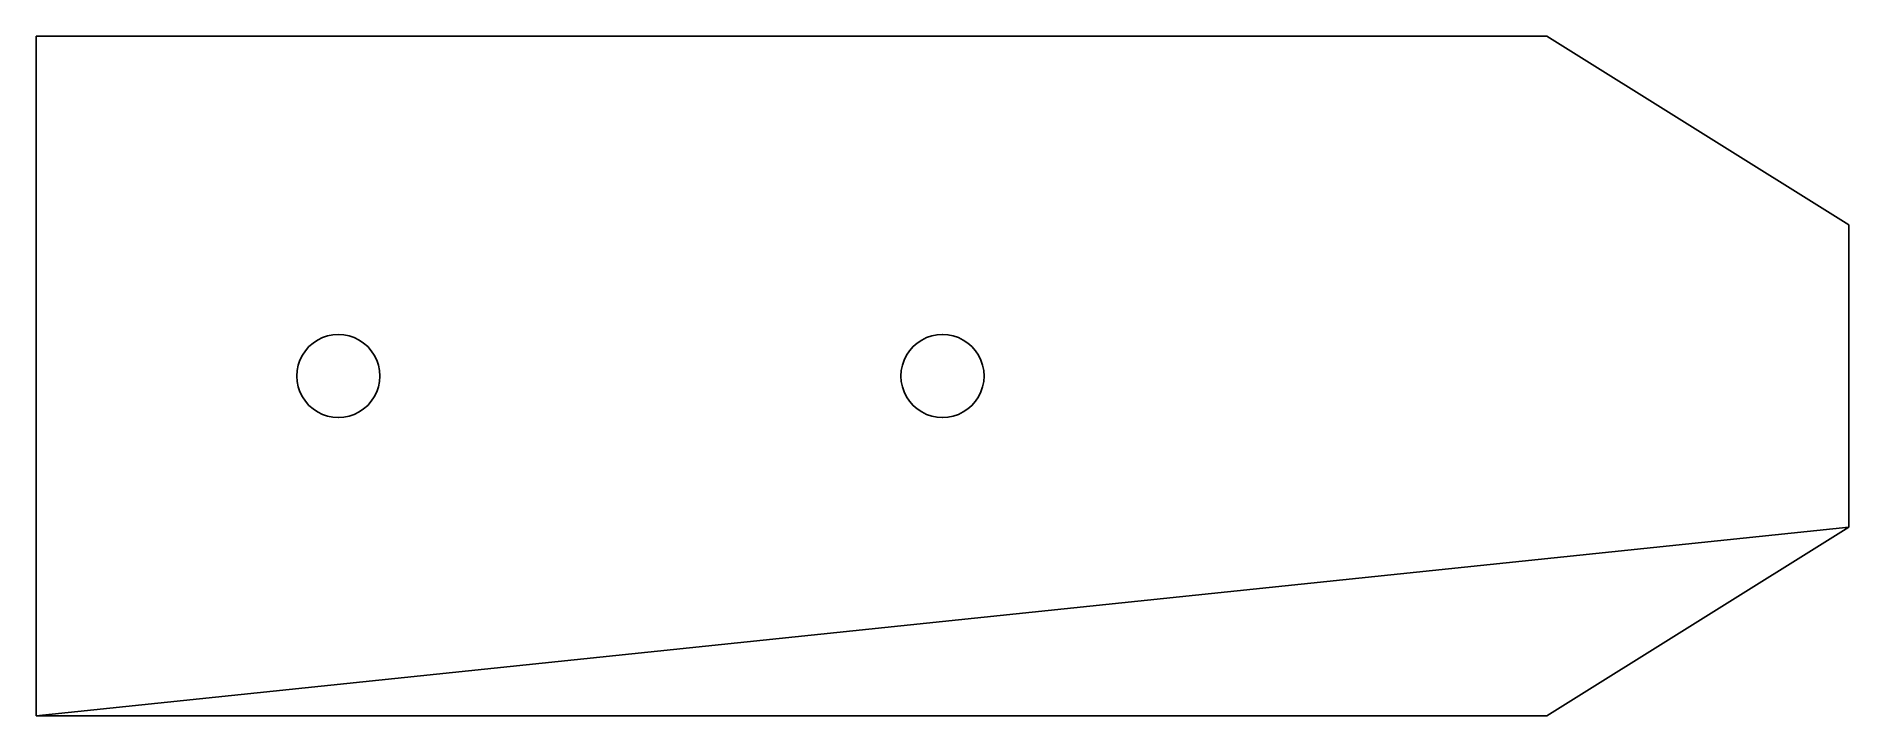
# Model space of a CAD drawing. Header units: millimetres. Extents: x 225 to 345, y 162 to 206.
import ezdxf

# ---------------------------------------------------------------- set-up
doc = ezdxf.new("R2010")
doc.units = ezdxf.units.MM
doc.layers.add('FORK_RH', color=7, linetype='CONTINUOUS')

msp = doc.modelspace()

# ---------------------------------------------------------------- linework, layer by layer
at = {"layer": 'FORK_RH'}
for points in [[(325, 206.5, -6), (225, 206.5, -6), (225, 206.5)], [(325, 206.5, -6), (225, 206.5), (325, 206.5)], [(225, 206.5, -6), (225, 161.5, -6), (225, 161.5)], [(225, 206.5, -6), (225, 161.5), (225, 206.5)], [(345, 194, -6), (325, 206.5, -6), (325, 206.5)], [(345, 194, -6), (325, 206.5), (345, 194)], [(345, 174, -6), (345, 194, -6), (345, 194)], [(345, 174, -6), (345, 194), (345, 174)], [(243.0555, 185.9445, -6), (243.3259, 186.1817, -6), (243.3259, 186.1817)], [(243.0555, 185.9445, -6), (243.3259, 186.1817), (243.0555, 185.9445)], [(243.3259, 186.1817, -6), (243.625, 186.3816, -6), (243.625, 186.3816)], [(243.3259, 186.1817, -6), (243.625, 186.3816), (243.3259, 186.1817)], [(243.625, 186.3816, -6), (243.9476, 186.5407, -6), (243.9476, 186.5407)], [(243.625, 186.3816, -6), (243.9476, 186.5407), (243.625, 186.3816)], [(243.9476, 186.5407, -6), (244.2883, 186.6563, -6), (244.2883, 186.6563)], [(243.9476, 186.5407, -6), (244.2883, 186.6563), (243.9476, 186.5407)], [(244.2883, 186.6563, -6), (244.6411, 186.7265, -6), (244.6411, 186.7265)], [(244.2883, 186.6563, -6), (244.6411, 186.7265), (244.2883, 186.6563)], [(244.6411, 186.7265, -6), (245, 186.75, -6), (245, 186.75)], [(244.6411, 186.7265, -6), (245, 186.75), (244.6411, 186.7265)], [(245, 186.75, -6), (245.3589, 186.7265, -6), (245.3589, 186.7265)], [(245, 186.75, -6), (245.3589, 186.7265), (245, 186.75)], [(245.3589, 186.7265, -6), (245.7117, 186.6563, -6), (245.7117, 186.6563)], [(245.3589, 186.7265, -6), (245.7117, 186.6563), (245.3589, 186.7265)], [(245.7117, 186.6563, -6), (246.0524, 186.5407, -6), (246.0524, 186.5407)], [(245.7117, 186.6563, -6), (246.0524, 186.5407), (245.7117, 186.6563)], [(246.0524, 186.5407, -6), (246.375, 186.3816, -6), (246.375, 186.3816)], [(246.0524, 186.5407, -6), (246.375, 186.3816), (246.0524, 186.5407)], [(246.375, 186.3816, -6), (246.6741, 186.1817, -6), (246.6741, 186.1817)], [(246.375, 186.3816, -6), (246.6741, 186.1817), (246.375, 186.3816)], [(246.6741, 186.1817, -6), (246.9445, 185.9445, -6), (246.9445, 185.9445)], [(246.6741, 186.1817, -6), (246.9445, 185.9445), (246.6741, 186.1817)], [(283.0555, 185.9445, -6), (283.3259, 186.1817, -6), (283.3259, 186.1817)], [(283.0555, 185.9445, -6), (283.3259, 186.1817), (283.0555, 185.9445)], [(283.3259, 186.1817, -6), (283.625, 186.3816, -6), (283.625, 186.3816)], [(283.3259, 186.1817, -6), (283.625, 186.3816), (283.3259, 186.1817)], [(283.625, 186.3816, -6), (283.9476, 186.5407, -6), (283.9476, 186.5407)], [(283.625, 186.3816, -6), (283.9476, 186.5407), (283.625, 186.3816)], [(283.9476, 186.5407, -6), (284.2882, 186.6563, -6), (284.2882, 186.6563)], [(283.9476, 186.5407, -6), (284.2882, 186.6563), (283.9476, 186.5407)], [(284.2882, 186.6563, -6), (284.6411, 186.7265, -6), (284.6411, 186.7265)], [(284.2882, 186.6563, -6), (284.6411, 186.7265), (284.2882, 186.6563)], [(284.6411, 186.7265, -6), (285, 186.75, -6), (285, 186.75)], [(284.6411, 186.7265, -6), (285, 186.75), (284.6411, 186.7265)], [(285, 186.75, -6), (285.3589, 186.7265, -6), (285.3589, 186.7265)], [(285, 186.75, -6), (285.3589, 186.7265), (285, 186.75)], [(285.3589, 186.7265, -6), (285.7118, 186.6563, -6), (285.7118, 186.6563)], [(285.3589, 186.7265, -6), (285.7118, 186.6563), (285.3589, 186.7265)], [(285.7118, 186.6563, -6), (286.0524, 186.5407, -6), (286.0524, 186.5407)], [(285.7118, 186.6563, -6), (286.0524, 186.5407), (285.7118, 186.6563)], [(286.0524, 186.5407, -6), (286.375, 186.3816, -6), (286.375, 186.3816)], [(286.0524, 186.5407, -6), (286.375, 186.3816), (286.0524, 186.5407)], [(286.375, 186.3816, -6), (286.6741, 186.1817, -6), (286.6741, 186.1817)], [(286.375, 186.3816, -6), (286.6741, 186.1817), (286.375, 186.3816)], [(286.6741, 186.1817, -6), (286.9445, 185.9445, -6), (286.9445, 185.9445)], [(286.6741, 186.1817, -6), (286.9445, 185.9445), (286.6741, 186.1817)], [(242.3437, 184.7117, -6), (242.4593, 185.0524, -6), (242.4593, 185.0524)], [(242.3437, 184.7117, -6), (242.4593, 185.0524), (242.3437, 184.7117)], [(242.4593, 185.0524, -6), (242.6184, 185.375, -6), (242.6184, 185.375)], [(242.4593, 185.0524, -6), (242.6184, 185.375), (242.4593, 185.0524)], [(242.6184, 185.375, -6), (242.8183, 185.6741, -6), (242.8183, 185.6741)], [(242.6184, 185.375, -6), (242.8183, 185.6741), (242.6184, 185.375)], [(242.8183, 185.6741, -6), (243.0555, 185.9445, -6), (243.0555, 185.9445)], [(242.8183, 185.6741, -6), (243.0555, 185.9445), (242.8183, 185.6741)], [(246.9445, 185.9445, -6), (247.1817, 185.6741, -6), (247.1817, 185.6741)], [(246.9445, 185.9445, -6), (247.1817, 185.6741), (246.9445, 185.9445)], [(247.1817, 185.6741, -6), (247.3816, 185.375, -6), (247.3816, 185.375)], [(247.1817, 185.6741, -6), (247.3816, 185.375), (247.1817, 185.6741)], [(247.3816, 185.375, -6), (247.5407, 185.0524, -6), (247.5407, 185.0524)], [(247.3816, 185.375, -6), (247.5407, 185.0524), (247.3816, 185.375)], [(247.5407, 185.0524, -6), (247.6563, 184.7117, -6), (247.6563, 184.7117)], [(247.5407, 185.0524, -6), (247.6563, 184.7117), (247.5407, 185.0524)], [(282.3437, 184.7117, -6), (282.4593, 185.0524, -6), (282.4593, 185.0524)], [(282.3437, 184.7117, -6), (282.4593, 185.0524), (282.3437, 184.7117)], [(282.4593, 185.0524, -6), (282.6184, 185.375, -6), (282.6184, 185.375)], [(282.4593, 185.0524, -6), (282.6184, 185.375), (282.4593, 185.0524)], [(282.6184, 185.375, -6), (282.8183, 185.6741, -6), (282.8183, 185.6741)], [(282.6184, 185.375, -6), (282.8183, 185.6741), (282.6184, 185.375)], [(282.8183, 185.6741, -6), (283.0555, 185.9445, -6), (283.0555, 185.9445)], [(282.8183, 185.6741, -6), (283.0555, 185.9445), (282.8183, 185.6741)], [(286.9445, 185.9445, -6), (287.1817, 185.6741, -6), (287.1817, 185.6741)], [(286.9445, 185.9445, -6), (287.1817, 185.6741), (286.9445, 185.9445)], [(287.1817, 185.6741, -6), (287.3816, 185.375, -6), (287.3816, 185.375)], [(287.1817, 185.6741, -6), (287.3816, 185.375), (287.1817, 185.6741)], [(287.3816, 185.375, -6), (287.5407, 185.0524, -6), (287.5407, 185.0524)], [(287.3816, 185.375, -6), (287.5407, 185.0524), (287.3816, 185.375)], [(287.5407, 185.0524, -6), (287.6563, 184.7117, -6), (287.6563, 184.7117)], [(287.5407, 185.0524, -6), (287.6563, 184.7117), (287.5407, 185.0524)], [(242.25, 184, -6), (242.2735, 184.3589, -6), (242.2735, 184.3589)], [(242.25, 184, -6), (242.2735, 184.3589), (242.25, 184)], [(242.2735, 183.6411, -6), (242.25, 184, -6), (242.25, 184)], [(242.2735, 183.6411, -6), (242.25, 184), (242.2735, 183.6411)], [(242.2735, 184.3589, -6), (242.3437, 184.7117, -6), (242.3437, 184.7117)], [(242.2735, 184.3589, -6), (242.3437, 184.7117), (242.2735, 184.3589)], [(242.3437, 183.2883, -6), (242.2735, 183.6411, -6), (242.2735, 183.6411)], [(242.3437, 183.2883, -6), (242.2735, 183.6411), (242.3437, 183.2883)], [(247.6563, 184.7117, -6), (247.7265, 184.3589, -6), (247.7265, 184.3589)], [(247.6563, 184.7117, -6), (247.7265, 184.3589), (247.6563, 184.7117)], [(247.7265, 183.6411, -6), (247.6563, 183.2883, -6), (247.6563, 183.2883)], [(247.7265, 183.6411, -6), (247.6563, 183.2883), (247.7265, 183.6411)], [(247.7265, 184.3589, -6), (247.75, 184, -6), (247.75, 184)], [(247.7265, 184.3589, -6), (247.75, 184), (247.7265, 184.3589)], [(247.75, 184, -6), (247.7265, 183.6411, -6), (247.7265, 183.6411)], [(247.75, 184, -6), (247.7265, 183.6411), (247.75, 184)], [(282.25, 184, -6), (282.2735, 184.3589, -6), (282.2735, 184.3589)], [(282.25, 184, -6), (282.2735, 184.3589), (282.25, 184)], [(282.2735, 183.6411, -6), (282.25, 184, -6), (282.25, 184)], [(282.2735, 183.6411, -6), (282.25, 184), (282.2735, 183.6411)], [(282.2735, 184.3589, -6), (282.3437, 184.7117, -6), (282.3437, 184.7117)], [(282.2735, 184.3589, -6), (282.3437, 184.7117), (282.2735, 184.3589)], [(282.3437, 183.2883, -6), (282.2735, 183.6411, -6), (282.2735, 183.6411)], [(282.3437, 183.2883, -6), (282.2735, 183.6411), (282.3437, 183.2883)], [(287.6563, 184.7117, -6), (287.7265, 184.3589, -6), (287.7265, 184.3589)], [(287.6563, 184.7117, -6), (287.7265, 184.3589), (287.6563, 184.7117)], [(287.7265, 183.6411, -6), (287.6563, 183.2883, -6), (287.6563, 183.2883)], [(287.7265, 183.6411, -6), (287.6563, 183.2883), (287.7265, 183.6411)], [(287.7265, 184.3589, -6), (287.75, 184, -6), (287.75, 184)], [(287.7265, 184.3589, -6), (287.75, 184), (287.7265, 184.3589)], [(287.75, 184, -6), (287.7265, 183.6411, -6), (287.7265, 183.6411)], [(287.75, 184, -6), (287.7265, 183.6411), (287.75, 184)], [(242.4593, 182.9476, -6), (242.3437, 183.2883, -6), (242.3437, 183.2883)], [(242.4593, 182.9476, -6), (242.3437, 183.2883), (242.4593, 182.9476)], [(242.6184, 182.625, -6), (242.4593, 182.9476, -6), (242.4593, 182.9476)], [(242.6184, 182.625, -6), (242.4593, 182.9476), (242.6184, 182.625)], [(242.8183, 182.3259, -6), (242.6184, 182.625, -6), (242.6184, 182.625)], [(242.8183, 182.3259, -6), (242.6184, 182.625), (242.8183, 182.3259)], [(247.3816, 182.625, -6), (247.1817, 182.3259, -6), (247.1817, 182.3259)], [(247.3816, 182.625, -6), (247.1817, 182.3259), (247.3816, 182.625)], [(247.5407, 182.9476, -6), (247.3816, 182.625, -6), (247.3816, 182.625)], [(247.5407, 182.9476, -6), (247.3816, 182.625), (247.5407, 182.9476)], [(247.6563, 183.2883, -6), (247.5407, 182.9476, -6), (247.5407, 182.9476)], [(247.6563, 183.2883, -6), (247.5407, 182.9476), (247.6563, 183.2883)], [(282.4593, 182.9476, -6), (282.3437, 183.2883, -6), (282.3437, 183.2883)], [(282.4593, 182.9476, -6), (282.3437, 183.2883), (282.4593, 182.9476)], [(282.6184, 182.625, -6), (282.4593, 182.9476, -6), (282.4593, 182.9476)], [(282.6184, 182.625, -6), (282.4593, 182.9476), (282.6184, 182.625)], [(282.8183, 182.3259, -6), (282.6184, 182.625, -6), (282.6184, 182.625)], [(282.8183, 182.3259, -6), (282.6184, 182.625), (282.8183, 182.3259)], [(287.3816, 182.625, -6), (287.1817, 182.3259, -6), (287.1817, 182.3259)], [(287.3816, 182.625, -6), (287.1817, 182.3259), (287.3816, 182.625)], [(287.5407, 182.9476, -6), (287.3816, 182.625, -6), (287.3816, 182.625)], [(287.5407, 182.9476, -6), (287.3816, 182.625), (287.5407, 182.9476)], [(287.6563, 183.2883, -6), (287.5407, 182.9476, -6), (287.5407, 182.9476)], [(287.6563, 183.2883, -6), (287.5407, 182.9476), (287.6563, 183.2883)], [(243.0555, 182.0555, -6), (242.8183, 182.3259, -6), (242.8183, 182.3259)], [(243.0555, 182.0555, -6), (242.8183, 182.3259), (243.0555, 182.0555)], [(243.3259, 181.8183, -6), (243.0555, 182.0555, -6), (243.0555, 182.0555)], [(243.3259, 181.8183, -6), (243.0555, 182.0555), (243.3259, 181.8183)], [(243.625, 181.6184, -6), (243.3259, 181.8183, -6), (243.3259, 181.8183)], [(243.625, 181.6184, -6), (243.3259, 181.8183), (243.625, 181.6184)], [(243.9476, 181.4593, -6), (243.625, 181.6184, -6), (243.625, 181.6184)], [(243.9476, 181.4593, -6), (243.625, 181.6184), (243.9476, 181.4593)], [(244.2883, 181.3437, -6), (243.9476, 181.4593, -6), (243.9476, 181.4593)], [(244.2883, 181.3437, -6), (243.9476, 181.4593), (244.2883, 181.3437)], [(244.6411, 181.2735, -6), (244.2883, 181.3437, -6), (244.2883, 181.3437)], [(244.6411, 181.2735, -6), (244.2883, 181.3437), (244.6411, 181.2735)], [(245, 181.25, -6), (244.6411, 181.2735, -6), (244.6411, 181.2735)], [(245, 181.25, -6), (244.6411, 181.2735), (245, 181.25)], [(245.3589, 181.2735, -6), (245, 181.25, -6), (245, 181.25)], [(245.3589, 181.2735, -6), (245, 181.25), (245.3589, 181.2735)], [(245.7117, 181.3437, -6), (245.3589, 181.2735, -6), (245.3589, 181.2735)], [(245.7117, 181.3437, -6), (245.3589, 181.2735), (245.7117, 181.3437)], [(246.0524, 181.4593, -6), (245.7117, 181.3437, -6), (245.7117, 181.3437)], [(246.0524, 181.4593, -6), (245.7117, 181.3437), (246.0524, 181.4593)], [(246.375, 181.6184, -6), (246.0524, 181.4593, -6), (246.0524, 181.4593)], [(246.375, 181.6184, -6), (246.0524, 181.4593), (246.375, 181.6184)], [(246.6741, 181.8183, -6), (246.375, 181.6184, -6), (246.375, 181.6184)], [(246.6741, 181.8183, -6), (246.375, 181.6184), (246.6741, 181.8183)], [(246.9445, 182.0555, -6), (246.6741, 181.8183, -6), (246.6741, 181.8183)], [(246.9445, 182.0555, -6), (246.6741, 181.8183), (246.9445, 182.0555)], [(247.1817, 182.3259, -6), (246.9445, 182.0555, -6), (246.9445, 182.0555)], [(247.1817, 182.3259, -6), (246.9445, 182.0555), (247.1817, 182.3259)], [(283.0555, 182.0555, -6), (282.8183, 182.3259, -6), (282.8183, 182.3259)], [(283.0555, 182.0555, -6), (282.8183, 182.3259), (283.0555, 182.0555)], [(283.3259, 181.8183, -6), (283.0555, 182.0555, -6), (283.0555, 182.0555)], [(283.3259, 181.8183, -6), (283.0555, 182.0555), (283.3259, 181.8183)], [(283.625, 181.6184, -6), (283.3259, 181.8183, -6), (283.3259, 181.8183)], [(283.625, 181.6184, -6), (283.3259, 181.8183), (283.625, 181.6184)], [(283.9476, 181.4593, -6), (283.625, 181.6184, -6), (283.625, 181.6184)], [(283.9476, 181.4593, -6), (283.625, 181.6184), (283.9476, 181.4593)], [(284.2882, 181.3437, -6), (283.9476, 181.4593, -6), (283.9476, 181.4593)], [(284.2882, 181.3437, -6), (283.9476, 181.4593), (284.2882, 181.3437)], [(284.6411, 181.2735, -6), (284.2882, 181.3437, -6), (284.2882, 181.3437)], [(284.6411, 181.2735, -6), (284.2882, 181.3437), (284.6411, 181.2735)], [(285, 181.25, -6), (284.6411, 181.2735, -6), (284.6411, 181.2735)], [(285, 181.25, -6), (284.6411, 181.2735), (285, 181.25)], [(285.3589, 181.2735, -6), (285, 181.25, -6), (285, 181.25)], [(285.3589, 181.2735, -6), (285, 181.25), (285.3589, 181.2735)], [(285.7118, 181.3437, -6), (285.3589, 181.2735, -6), (285.3589, 181.2735)], [(285.7118, 181.3437, -6), (285.3589, 181.2735), (285.7118, 181.3437)], [(286.0524, 181.4593, -6), (285.7118, 181.3437, -6), (285.7118, 181.3437)], [(286.0524, 181.4593, -6), (285.7118, 181.3437), (286.0524, 181.4593)], [(286.375, 181.6184, -6), (286.0524, 181.4593, -6), (286.0524, 181.4593)], [(286.375, 181.6184, -6), (286.0524, 181.4593), (286.375, 181.6184)], [(286.6741, 181.8183, -6), (286.375, 181.6184, -6), (286.375, 181.6184)], [(286.6741, 181.8183, -6), (286.375, 181.6184), (286.6741, 181.8183)], [(286.9445, 182.0555, -6), (286.6741, 181.8183, -6), (286.6741, 181.8183)], [(286.9445, 182.0555, -6), (286.6741, 181.8183), (286.9445, 182.0555)], [(287.1817, 182.3259, -6), (286.9445, 182.0555, -6), (286.9445, 182.0555)], [(287.1817, 182.3259, -6), (286.9445, 182.0555), (287.1817, 182.3259)], [(225, 161.5), (325, 161.5), (345, 174)], [(225, 161.5, -6), (345, 174, -6), (325, 161.5, -6)], [(325, 161.5, -6), (345, 174, -6), (345, 174)], [(325, 161.5, -6), (345, 174), (325, 161.5)], [(225, 161.5, -6), (325, 161.5, -6), (325, 161.5)], [(225, 161.5, -6), (325, 161.5), (225, 161.5)]]:
    msp.add_3dface(points, dxfattribs=at)

doc.saveas('drawing.dxf')
